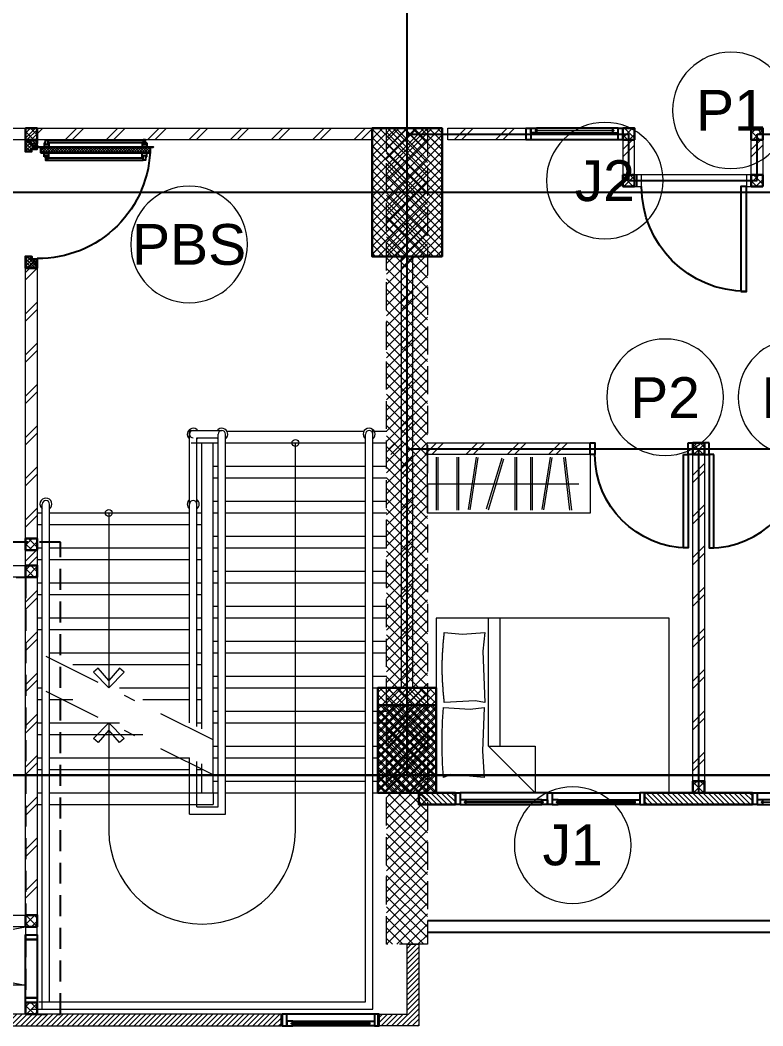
# Model space of a CAD drawing. Header units: millimetres. Extents: x -108 to 357, y -17 to 192.
# Drawn here: x 186.06 to 192.42, y -1.65 to 6.97 of the extents above; entities that cross this region are included whole.
import ezdxf
from ezdxf.enums import TextEntityAlignment as Align

# ---------------------------------------------------------------- set-up
doc = ezdxf.new("R2010")
doc.units = ezdxf.units.MM
doc.linetypes.add('ACAD_ISO02W100', pattern=[15, 12, -3])
doc.linetypes.add('DASHDOT', pattern=[1, 0.5, -0.25, 0, -0.25])
doc.layers.get('defpoints').update_dxf_attribs({"color": 1})
for name, color, linetype, lineweight in [('ars', 11, 'Continuous', 0), ('ars @ 1', 11, 'Continuous', 0), ('ARSIR', 31, 'Continuous', 5), ('KACA', 151, 'Continuous', 5), ('KOL', 1, 'Continuous', 30), ('KOLOM', 4, 'Continuous', 9), ('lan', 7, 'Continuous', 15), ('NOT', 7, 'Continuous', 20), ('Stair', 7, 'Continuous', 15), ('tem', 5, 'Continuous', 20)]:
    doc.layers.add(name, color=color, linetype=linetype, lineweight=lineweight)
doc.layers.add('as', color=1, linetype='Continuous', plot=False)
for name, color, linetype in [('HID', 1, 'Continuous'), ('Kusen', 30, 'Continuous'), ('STL', 6, 'Continuous')]:
    doc.layers.add(name, color=color, linetype=linetype)
doc.styles.add('S', font='simplex', dxfattribs={"width": 0.75})
doc.styles.get("Standard").update_dxf_attribs({"font": 'arial.ttf'})
pattern_1 = [(45, (0.09994, 0.1431), (-0.1767767, 0.1767767), []), (45, (0.16244, 0.1431), (-0.1767767, 0.1767767), [])]
pattern_2 = [(225, (1.1, 1e-06), (-0.014142, 0.014142), []), (135, (1.1, 1e-06), (0.014142, 0.014142), [])]
pattern_3 = [(315, (-2e-13, 1e-06), (0.014142, 0.014142), []), (45, (-2e-13, 1e-06), (-0.014142, 0.014142), [])]
pattern_4 = [(45, (31.117194, 57.967748), (-0.022097087, 0.022097087), [])]

# ---------------------------------------------------------------- blocks, each defined once
blk = doc.blocks.new('NAV')
blk.add_circle((0, -0.4), 0.4)
at = {"style": 'S', "width": 0.75, "flags": 4}
blk.add_attdef('AV', text='', height=0.3, dxfattribs=at).set_placement((0, -0.4), align=Align.MIDDLE)
blk = doc.blocks.new('k1')
at = {"layer": 'ars'}
h = blk.add_hatch(dxfattribs=at)
h.set_pattern_fill('_USER', color=256, scale=0.05, angle=45, double=1, pattern_type=0)
h.set_pattern_definition([(45, (0, -5), (-0.03535534, 0.03535534), []), (135, (0, -5), (-0.03535534, -0.03535534), [])])
h.paths.add_polyline_path([(-0.3, -0.55), (0.3, -0.55), (0.3, 0.55), (-0.3, 0.55)])
at = {"layer": 'KOL'}
blk.add_lwpolyline([(-0.3, -0.55), (0.3, -0.55), (0.3, 0.55), (-0.3, 0.55)], close=True, dxfattribs=at)
blk = doc.blocks.new('k3')
at = {"layer": 'ars'}
h = blk.add_hatch(dxfattribs=at)
h.set_pattern_fill('_USER', color=256, scale=0.05, angle=45, double=1, pattern_type=0)
h.set_pattern_definition([(45, (0, -5.05), (-0.03535534, 0.03535534), []), (135, (0, -5.05), (-0.03535534, -0.03535534), [])])
h.paths.add_polyline_path([(-0.25, -0.45), (0.25, -0.45), (0.25, 0.45), (-0.25, 0.45)])
at = {"layer": 'KOL'}
blk.add_lwpolyline([(-0.25, -0.45), (0.25, -0.45), (0.25, 0.45), (-0.25, 0.45)], close=True, dxfattribs=at)
blk = doc.blocks.new('T. J1')
at = {"layer": 'Kusen'}
for p, q in [((-0.7188, 0.1), (-0.0688, 0.1)), ((0.7212, 0.1), (0.0712, 0.1)), ((-0.0188, 0), (-0.7688, 0)), ((-0.0688, 0.06), (-0.7188, 0.06)), ((0.0212, 0), (0.7712, 0)), ((0.0712, 0.06), (0.7212, 0.06))]:
    blk.add_line(p, q, dxfattribs=at)
for points in [[(-0.8088, 0), (-0.7688, 0), (-0.7688, 0.1), (-0.8088, 0.1)], [(-0.0188, 0), (0.0212, 0), (0.0212, 0.1), (-0.0188, 0.1)], [(0.8112, 0), (0.7712, 0), (0.7712, 0.1), (0.8112, 0.1)]]:
    blk.add_lwpolyline(points, close=True, dxfattribs=at)
for points in [[(-0.7188, 0.0775), (-0.7188, 0.06), (-0.7688, 0.06), (-0.7688, 0.1), (-0.7188, 0.1), (-0.7188, 0.0825), (-0.7288, 0.0825), (-0.7288, 0.0775), (-0.7188, 0.0775)], [(-0.0688, 0.0775), (-0.0688, 0.06), (-0.0188, 0.06), (-0.0188, 0.1), (-0.0688, 0.1), (-0.0688, 0.0825), (-0.0588, 0.0825), (-0.0588, 0.0775), (-0.0688, 0.0775)], [(0.0712, 0.0775), (0.0712, 0.06), (0.0212, 0.06), (0.0212, 0.1), (0.0712, 0.1), (0.0712, 0.0825), (0.0612, 0.0825), (0.0612, 0.0775), (0.0712, 0.0775)], [(0.7212, 0.0775), (0.7212, 0.06), (0.7712, 0.06), (0.7712, 0.1), (0.7212, 0.1), (0.7212, 0.0825), (0.7312, 0.0825), (0.7312, 0.0775), (0.7212, 0.0775)]]:
    blk.add_lwpolyline(points, dxfattribs=at)
at = {"layer": 'Kusen', "color": 141}
for points in [[(-0.7288, 0.0775), (-0.0588, 0.0775), (-0.0588, 0.0825), (-0.7288, 0.0825)], [(0.7312, 0.0775), (0.0612, 0.0775), (0.0612, 0.0825), (0.7312, 0.0825)]]:
    blk.add_lwpolyline(points, close=True, dxfattribs=at)
blk = doc.blocks.new('T. J2')
at = {"layer": 'KACA', "color": 141}
blk.add_lwpolyline([(-0.3792, 0.0775), (0.2908, 0.0775), (0.2908, 0.0825), (-0.3792, 0.0825)], close=True, dxfattribs=at)
at = {"layer": 'Kusen'}
for p, q in [((-0.3692, 0.1), (0.2808, 0.1)), ((-0.4192, 0), (0.3308, 0)), ((0.2808, 0.06), (-0.3692, 0.06))]:
    blk.add_line(p, q, dxfattribs=at)
for points in [[(-0.4592, 0), (-0.4192, 0), (-0.4192, 0.1), (-0.4592, 0.1)], [(0.3308, 0), (0.3708, 0), (0.3708, 0.1), (0.3308, 0.1)]]:
    blk.add_lwpolyline(points, close=True, dxfattribs=at)
for points in [[(-0.3692, 0.0775), (-0.3692, 0.06), (-0.4192, 0.06), (-0.4192, 0.1), (-0.3692, 0.1), (-0.3692, 0.0825), (-0.3792, 0.0825), (-0.3792, 0.0775), (-0.3692, 0.0775)], [(0.2808, 0.0775), (0.2808, 0.06), (0.3308, 0.06), (0.3308, 0.1), (0.2808, 0.1), (0.2808, 0.0825), (0.2908, 0.0825), (0.2908, 0.0775), (0.2808, 0.0775)]]:
    blk.add_lwpolyline(points, dxfattribs=at)
blk = doc.blocks.new('P.80')
at = {"layer": 'Kusen'}
for points in [[(-69.8094, -74.8368), (-69.7694, -74.8368), (-69.7694, -74.0368), (-69.8094, -74.0368)], [(-70.6094, -74.9368), (-70.5694, -74.9368), (-70.5694, -74.8368), (-70.6094, -74.8368)], [(-69.7694, -74.9368), (-69.7294, -74.9368), (-69.7294, -74.8368), (-69.7694, -74.8368)]]:
    blk.add_lwpolyline(points, close=True, dxfattribs=at)
blk.add_arc((-69.7694, -74.8368), 0.8, 90, 180, dxfattribs=at)
blk = doc.blocks.new('K 10.10')
at = {"layer": 'ars'}
h = blk.add_hatch(dxfattribs=at)
h.set_pattern_fill('_USER', color=256, scale=0.05, angle=45, double=1, pattern_type=0)
h.set_pattern_definition([(45, (0, 0), (-0.035355339, 0.035355339), []), (135, (0, 0), (-0.035355339, -0.035355339), [])])
h.paths.add_polyline_path([(1560.5383, 1380.4069), (1560.6383, 1380.4069), (1560.6383, 1380.5069), (1560.5383, 1380.5069)])
at = {"layer": 'KOL'}
blk.add_lwpolyline([(1560.5383, 1380.4069), (1560.6383, 1380.4069), (1560.6383, 1380.5069), (1560.5383, 1380.5069)], close=True, dxfattribs=at)
blk = doc.blocks.new('P-90')
at = {"layer": 'Kusen'}
blk.add_lwpolyline([(374.6908, -21.5979), (374.7408, -21.5979), (374.7408, -22.4979), (374.6908, -22.4979)], close=True, dxfattribs=at)
at = {"layer": 'Kusen', "lineweight": 9}
for points in [[(373.8008, -22.4979), (373.8408, -22.4979), (373.8408, -22.5979), (373.8008, -22.5979)], [(374.7408, -22.4979), (374.7808, -22.4979), (374.7808, -22.5979), (374.7408, -22.5979)]]:
    blk.add_lwpolyline(points, close=True, dxfattribs=at)
at = {"layer": 'Kusen'}
blk.add_arc((374.7408, -22.4979), 0.9, 90, 180, dxfattribs=at)
blk = doc.blocks.new('BED1')
at = {"color": 0, "linetype": 'Continuous'}
for points in [[(1.9976, 0), (1.9976, 1.4976), (0, 1.4976), (0, 0), (1.9976, 0)], [(1.5484, 1.0993), (1.1489, 1.0993), (1.1489, 1.4976), (1.5484, 1.0993)], [(1.9346, 1.3656), (1.9443, 1.2458), (1.9467, 1.1259), (1.9467, 1.0061), (1.9443, 0.8862), (1.9346, 0.7663), (1.707, 0.7809), (1.586, 0.7663), (1.6017, 1.1404), (1.586, 1.3656), (1.8717, 1.3426), (1.9346, 1.3656)], [(1.4492, 1.0993), (1.4492, 0)], [(1.5484, 1.0993), (1.5484, 0)], [(1.9298, 0.1235), (1.7724, 0.138), (1.5799, 0.1235), (1.5981, 0.2833), (1.5799, 0.7228), (1.6634, 0.7094), (1.9298, 0.7228)], [(1.9298, 0.1235), (1.931, 0.1332), (1.9322, 0.1429), (1.9334, 0.1513), (1.9346, 0.161), (1.9346, 0.1707), (1.9358, 0.1804), (1.937, 0.1889), (1.9383, 0.1985), (1.9383, 0.2082), (1.9395, 0.2179), (1.9407, 0.2264), (1.9407, 0.2361), (1.9419, 0.2458), (1.9419, 0.2542), (1.9431, 0.2639), (1.9431, 0.2736), (1.9443, 0.2833), (1.9443, 0.2918), (1.9455, 0.3015), (1.9455, 0.3111), (1.9455, 0.3208), (1.9467, 0.3293), (1.9467, 0.339), (1.9467, 0.3487), (1.9467, 0.3584), (1.9479, 0.3668), (1.9479, 0.3765), (1.9479, 0.3862), (1.9479, 0.3959), (1.9479, 0.4044), (1.9479, 0.414), (1.9479, 0.4237), (1.9479, 0.4334), (1.9479, 0.4419), (1.9479, 0.4516), (1.9479, 0.4613), (1.9479, 0.4709), (1.9479, 0.4794), (1.9467, 0.4891), (1.9467, 0.4988), (1.9467, 0.5085), (1.9467, 0.5169), (1.9455, 0.5266), (1.9455, 0.5363), (1.9455, 0.546), (1.9443, 0.5545), (1.9443, 0.5642), (1.9431, 0.5738), (1.9431, 0.5835), (1.9419, 0.592), (1.9419, 0.6017), (1.9407, 0.6114), (1.9407, 0.6199), (1.9395, 0.6295), (1.9383, 0.6392), (1.9383, 0.6489), (1.937, 0.6574), (1.9358, 0.6671), (1.9346, 0.6768), (1.9346, 0.6864), (1.9334, 0.6949), (1.9322, 0.7046), (1.931, 0.7143), (1.9298, 0.7228)]]:
    blk.add_lwpolyline(points, dxfattribs=at)
blk = doc.blocks.new('LEMARI1')
for points in [[(0.6998, 0.4988), (-0.6998, 0.4988)], [(-0.6998, 0), (0.6998, 0), (0.6998, 0.4988), (-0.6998, 0.4988), (-0.6998, 0)], [(-0.5387, 0.4758), (-0.4855, 0.023)], [(-0.4685, 0.0254), (-0.5206, 0.477)], [(-0.3002, 0.4746), (-0.3705, 0.0242)], [(-0.3523, 0.0218), (-0.2821, 0.4709)], [(-0.2034, 0.477), (-0.2034, 0.0218)], [(-0.1852, 0.0218), (-0.1852, 0.477)], [(-0.0678, 0.477), (-0.0678, 0.0218)], [(-0.0496, 0.0218), (-0.0496, 0.477)], [(0.1755, 0.4722), (0.0436, 0.0363)], [(0.0605, 0.0315), (0.1937, 0.4673)], [(0.3317, 0.4746), (0.2627, 0.0242)], [(0.2797, 0.0218), (0.3499, 0.4709)], [(0.4286, 0.477), (0.4286, 0.0218)], [(0.4467, 0.0218), (0.4467, 0.477)], [(0.6053, 0.477), (0.6053, 0.0218)], [(0.6235, 0.0218), (0.6235, 0.477)], [(0.6998, 0.2494), (-0.5993, 0.2494)]]:
    blk.add_lwpolyline(points)
blk = doc.blocks.new('P.SHAFT')
for points in [[(-0.05, 0.54), (-0.05, 0.58), (0.05, 0.58), (0.05, 0.54)], [(-0.05, 0.04), (-0.05, 0.54), (0.05, 0.54), (0.05, 0.04)], [(-0.05, 0), (-0.05, 0.04), (0.05, 0.04), (0.05, 0)]]:
    blk.add_lwpolyline(points, close=True)
blk = doc.blocks.new('D-P90')
at = {"layer": 'ars'}
h = blk.add_hatch(dxfattribs=at)
h.set_pattern_fill('ANSI37', color=256, scale=0.005, angle=-90, style=0)
h.set_pattern_definition([(45, (-1350.94906, -1248.591899), (0.01122532015, -0.01122532015), []), (315, (-1350.94906, -1248.591899), (-0.01122532015, -0.01122532015), [])])
h.paths.add_polyline_path([(0.009, -0.1833, -0.414214), (0.01, -0.1843), (0.01, -1.1162, -0.414214), (0.009, -1.1172), (-0.0345, -1.1172, 0.414214), (-0.037, -1.1197), (-0.037, -1.142, -1), (-0.0385, -1.142), (-0.0385, -0.1585, -1), (-0.037, -0.1585), (-0.037, -0.1808, 0.414214), (-0.0345, -0.1833)])
at = {"layer": 'as'}
for p, q in [((-0.0395, -0.1577), (-0.0457, -0.1577)), ((-0.0425, -0.1608), (-0.0425, -0.1546))]:
    blk.add_line(p, q, dxfattribs=at)
at = {"layer": 'HID'}
for p, q in [((-0.0437, -0.1248), (-0.0915, -0.077)), ((-0.0423, -0.1234), (-0.0907, -0.075)), ((0.9423, -0.1234), (0.9907, -0.075)), ((0.9437, -0.1248), (0.9915, -0.077)), ((-0.0657, -0.147), (-0.023, -0.1043)), ((-0.0628, -0.147), (-0.023, -0.1072)), ((0.9657, -0.147), (0.923, -0.1043)), ((0.9628, -0.147), (0.923, -0.1072))]:
    blk.add_line(p, q, dxfattribs=at)
for points in [[(-0.0439, -0.1252), (-0.044, -0.1251), (-0.042, -0.1231), (-0.0419, -0.1232)], [(0.9439, -0.1252), (0.944, -0.1251), (0.942, -0.1231), (0.9419, -0.1232)]]:
    blk.add_lwpolyline(points, dxfattribs=at)
at = {"layer": 'KOL'}
blk.add_line((0.97, -0.13), (0.97, -0.15), dxfattribs=at)
at = {"layer": 'Kusen'}
for p, q in [((-0.0422, -0.1567), (-0.0378, -0.1577)), ((-0.0419, -0.1553), (-0.0376, -0.1562))]:
    blk.add_line(p, q, dxfattribs=at)
at = {"layer": 'Kusen', "ltscale": 2}
for p, q in [((-0.0986, -0.2206), (-0.0986, -1.0599)), ((-0.0786, -0.2406), (-0.0786, -1.0599)), ((-0.074, -0.2106), (-0.04, -0.2106)), ((-0.074, -0.2206), (-0.074, -0.2106)), ((-0.074, -0.2506), (-0.074, -0.2406)), ((-0.074, -0.2506), (-0.04, -0.2506)), ((-0.0615, -0.2506), (-0.0615, -0.2106)), ((-0.04, -0.2506), (-0.04, -0.2106)), ((0.0455, -0.2106), (0.0115, -0.2106)), ((0.0115, -0.2506), (0.0115, -0.2106)), ((0.0455, -0.2506), (0.0115, -0.2506)), ((0.033, -0.2506), (0.033, -0.2106)), ((0.0455, -0.2206), (0.0455, -0.2106)), ((0.0455, -0.2506), (0.0455, -0.2406)), ((0.0528, -0.2406), (0.0528, -1.0599)), ((0.0728, -0.2206), (0.0728, -1.0599)), ((-0.074, -1.0499), (-0.04, -1.0499)), ((-0.074, -1.0499), (-0.074, -1.0599)), ((-0.074, -1.0799), (-0.074, -1.0899)), ((-0.074, -1.0899), (-0.04, -1.0899)), ((-0.0615, -1.0499), (-0.0615, -1.0899)), ((-0.04, -1.0499), (-0.04, -1.0899)), ((0.0455, -1.0499), (0.0115, -1.0499)), ((0.0115, -1.0499), (0.0115, -1.0899)), ((0.0455, -1.0899), (0.0115, -1.0899)), ((0.033, -1.0499), (0.033, -1.0899)), ((0.0455, -1.0499), (0.0455, -1.0599)), ((0.0455, -1.0799), (0.0455, -1.0899))]:
    blk.add_line(p, q, dxfattribs=at)
for points in [[(-0.0986, -0.2406), (-0.0615, -0.2406), (-0.0615, -0.2206), (-0.0986, -0.2206), (-0.0986, -0.2406)], [(0.0728, -0.2406), (0.033, -0.2406), (0.033, -0.2206), (0.0728, -0.2206), (0.0728, -0.2406)], [(-0.1013, -1.0599), (-0.0615, -1.0599), (-0.0615, -1.0799), (-0.1013, -1.0799), (-0.1013, -1.0599)], [(0.0728, -1.0599), (0.033, -1.0599), (0.033, -1.0799), (0.0728, -1.0799), (0.0728, -1.0599)]]:
    blk.add_lwpolyline(points, dxfattribs=at)
at = {"layer": 'Kusen'}
blk.add_circle((-0.0425, -0.1577), 0.001, dxfattribs=at)
for radius, start, end in [(0.0025, 75.78042, 11.38506), (0.9611, 270, 0.45972)]:
    blk.add_arc((-0.0425, -0.1577), radius, start, end, dxfattribs=at)
at = {"layer": 'STL'}
for p, q in [((-0.0385, -0.1585), (-0.0385, -1.142)), ((-0.037, -0.1808), (-0.037, -0.1585)), ((-0.0345, -0.1833), (0.009, -0.1833)), ((0.01, -0.1843), (0.01, -1.1162)), ((-0.037, -1.1197), (-0.037, -1.142)), ((-0.0345, -1.1172), (0.009, -1.1172))]:
    blk.add_line(p, q, dxfattribs=at)
for points in [[(0, -0.1002), (0, -0.1032), (-0.0185, -0.1032, 0.414214), (-0.02, -0.1047), (-0.02, -0.148, -0.414214), (-0.022, -0.15), (-0.068, -0.15, -0.414214), (-0.07, -0.148), (-0.07, -0.13), (-0.067, -0.13), (-0.067, -0.1455, 0.414214), (-0.0655, -0.147), (-0.0245, -0.147, 0.414214), (-0.023, -0.1455), (-0.023, -0.1022, -0.414214), (-0.021, -0.1002)], [(0.9, -0.1002), (0.9, -0.1032), (0.9185, -0.1032, -0.414214), (0.92, -0.1047), (0.92, -0.148, 0.414214), (0.922, -0.15), (0.968, -0.15, 0.414214), (0.97, -0.148), (0.97, -0.13), (0.967, -0.13), (0.967, -0.1455, -0.414214), (0.9655, -0.147), (0.9245, -0.147, -0.414214), (0.923, -0.1455), (0.923, -0.1022, 0.414214), (0.921, -0.1002)]]:
    blk.add_lwpolyline(points, format="xyb", close=True, dxfattribs=at)
blk.add_lwpolyline([(0.009, -0.1818), (-0.0345, -0.1818, -0.414214), (-0.0355, -0.1808), (-0.0355, -0.1585, 1), (-0.04, -0.1585), (-0.04, -1.142, 1), (-0.0355, -1.142), (-0.0355, -1.1197, -0.414214), (-0.0345, -1.1187), (0.009, -1.1187, 0.414214), (0.0115, -1.1162), (0.0115, -0.1843)], format="xyb", dxfattribs=at)
for centre, radius, start, end in [((-0.0377, -0.1585), 0.00075, 0, 180), ((-0.0345, -0.1808), 0.0025, 180, 270), ((0.009, -0.1843), 0.0025, 360, 90), ((0.009, -0.1843), 0.001, 360, 90), ((-0.0345, -1.1197), 0.0025, 90, 180), ((0.009, -1.1162), 0.001, 270, 0), ((-0.0377, -1.142), 0.00075, 180, 0)]:
    blk.add_arc(centre, radius, start, end, dxfattribs=at)
blk = doc.blocks.new('PINTU DARURAT')
at = {"layer": 'ARSIR'}
h = blk.add_hatch(dxfattribs=at)
h.set_pattern_fill('_USER', color=256, scale=0.02, angle=315, style=0, double=1, pattern_type=0)
h.set_pattern_definition(pattern_3)
edge = h.paths.add_edge_path()
edge.add_line((0, 0), (0.1, 0))
edge.add_line((0.1, 0), (0.1, 0.0502))
edge.add_line((0.1, 0.0502), (0.077, 0.0502))
edge.add_line((0.077, 0.0502), (0.077, 0.0955))
edge.add_arc((0.0755, 0.0955), 0.0015, 360, 450)
edge.add_line((0.0755, 0.097), (0.0345, 0.097))
edge.add_arc((0.0345, 0.0955), 0.0015, 90, 180)
edge.add_line((0.033, 0.0955), (0.033, 0.08))
edge.add_line((0.033, 0.08), (0.03, 0.08))
edge.add_line((0.03, 0.08), (0.03, 0.1))
edge.add_line((0.03, 0.1), (0, 0.1))
edge.add_line((0, 0.1), (0, 0))
h = blk.add_hatch(dxfattribs=at)
h.set_pattern_fill('_USER', color=256, scale=0.02, angle=315, style=0, double=1, pattern_type=0)
h.set_pattern_definition(pattern_3)
edge = h.paths.add_edge_path()
edge.add_line((0, 0), (0.1, 0))
edge.add_line((0.1, 0), (0.1, 0.0502))
edge.add_line((0.1, 0.0502), (0.077, 0.0502))
edge.add_line((0.077, 0.0502), (0.077, 0.0955))
edge.add_arc((0.0755, 0.0955), 0.0015, 360, 450)
edge.add_line((0.0755, 0.097), (0.0345, 0.097))
edge.add_arc((0.0345, 0.0955), 0.0015, 90, 180)
edge.add_line((0.033, 0.0955), (0.033, 0.08))
edge.add_line((0.033, 0.08), (0.03, 0.08))
edge.add_line((0.03, 0.08), (0.03, 0.1))
edge.add_line((0.03, 0.1), (0, 0.1))
edge.add_line((0, 0.1), (0, 0))
h = blk.add_hatch(dxfattribs=at)
h.set_pattern_fill('_USER', color=256, scale=0.02, angle=315, style=0, double=1, pattern_type=0)
h.set_pattern_definition(pattern_2)
edge = h.paths.add_edge_path()
edge.add_line((1.1, 0), (1, 0))
edge.add_line((1, 0), (1, 0.0502))
edge.add_line((1, 0.0502), (1.023, 0.0502))
edge.add_line((1.023, 0.0502), (1.023, 0.0955))
edge.add_arc((1.0245, 0.0955), 0.0015, -630, -540, ccw=False)
edge.add_line((1.0245, 0.097), (1.0655, 0.097))
edge.add_arc((1.0655, 0.0955), 0.0015, -360, -270, ccw=False)
edge.add_line((1.067, 0.0955), (1.067, 0.08))
edge.add_line((1.067, 0.08), (1.07, 0.08))
edge.add_line((1.07, 0.08), (1.07, 0.1))
edge.add_line((1.07, 0.1), (1.1, 0.1))
edge.add_line((1.1, 0.1), (1.1, 0))
h = blk.add_hatch(dxfattribs=at)
h.set_pattern_fill('_USER', color=256, scale=0.02, angle=315, style=0, double=1, pattern_type=0)
h.set_pattern_definition(pattern_2)
edge = h.paths.add_edge_path()
edge.add_line((1.1, 0), (1, 0))
edge.add_line((1, 0), (1, 0.0502))
edge.add_line((1, 0.0502), (1.023, 0.0502))
edge.add_line((1.023, 0.0502), (1.023, 0.0955))
edge.add_arc((1.0245, 0.0955), 0.0015, -630, -540, ccw=False)
edge.add_line((1.0245, 0.097), (1.0655, 0.097))
edge.add_arc((1.0655, 0.0955), 0.0015, -360, -270, ccw=False)
edge.add_line((1.067, 0.0955), (1.067, 0.08))
edge.add_line((1.067, 0.08), (1.07, 0.08))
edge.add_line((1.07, 0.08), (1.07, 0.1))
edge.add_line((1.07, 0.1), (1.1, 0.1))
edge.add_line((1.1, 0.1), (1.1, 0))
at = {"layer": 'KOL'}
blk.add_line((1.1, 0.1), (1.1, 0), dxfattribs=at)
blk.add_line((1.1, 0.1), (1.1, 0), dxfattribs=at)
blk.add_line((1.1, 0.1), (1.1, 0), dxfattribs=at)
blk.add_line((1.1, 0.1), (1.1, 0), dxfattribs=at)
for points in [[(0, 0), (0.1, 0), (0.1, 0.0502), (0.077, 0.0502), (0.077, 0.0955, 0.414214), (0.0755, 0.097), (0.0345, 0.097, 0.414214), (0.033, 0.0955), (0.033, 0.08), (0.03, 0.08), (0.03, 0.1), (0, 0.1)], [(0, 0), (0.1, 0), (0.1, 0.0502), (0.077, 0.0502), (0.077, 0.0955, 0.414214), (0.0755, 0.097), (0.0345, 0.097, 0.414214), (0.033, 0.0955), (0.033, 0.08), (0.03, 0.08), (0.03, 0.1), (0, 0.1)], [(1.1, 0), (1, 0), (1, 0.0502), (1.023, 0.0502), (1.023, 0.0955, -0.414214), (1.0245, 0.097), (1.0655, 0.097, -0.414214), (1.067, 0.0955), (1.067, 0.08), (1.07, 0.08), (1.07, 0.1), (1.1, 0.1)], [(1.1, 0), (1, 0), (1, 0.0502), (1.023, 0.0502), (1.023, 0.0955, -0.414214), (1.0245, 0.097), (1.0655, 0.097, -0.414214), (1.067, 0.0955), (1.067, 0.08), (1.07, 0.08), (1.07, 0.1), (1.1, 0.1)]]:
    blk.add_lwpolyline(points, format="xyb", close=True, dxfattribs=at)
at = {"layer": 'Kusen', "xscale": -1, "rotation": 180}
blk.add_blockref('D-P90', (0.1, -0.05), dxfattribs=at)
blk = doc.blocks.new("k3'")
at = {"layer": 'ars'}
h = blk.add_hatch(dxfattribs=at)
h.set_pattern_fill('_USER', color=256, scale=0.05, angle=45, double=1, pattern_type=0)
h.set_pattern_definition([(45, (0, -4.975), (-0.03535534, 0.03535534), []), (135, (0, -4.975), (-0.03535534, -0.03535534), [])])
h.paths.add_polyline_path([(-0.25, -0.375), (0.25, -0.375), (0.25, 0.375), (-0.25, 0.375)])
at = {"layer": 'KOL'}
blk.add_lwpolyline([(-0.25, -0.375), (0.25, -0.375), (0.25, 0.375), (-0.25, 0.375)], close=True, dxfattribs=at)
blk = doc.blocks.new('A-2')
at = {"layer": 'ars'}
h = blk.add_hatch(dxfattribs=at)
h.set_pattern_fill('ANSI37', color=256, scale=0.02, angle=180, style=0)
h.set_pattern_definition([(225, (-237.02471, 196.86166), (0.044901281, -0.044901281), []), (315, (-237.02471, 196.86166), (0.044901281, 0.044901281), [])])
h.paths.add_polyline_path([(31.1922, 6.6677), (31.5422, 6.6677), (31.5422, -0.3323), (31.1919, -0.3323)])
h = blk.add_hatch(dxfattribs=at)
h.set_pattern_fill('TEMBOK', color=256, scale=0.25)
h.set_pattern_definition([(45, (-0.45006, -2.5569), (-0.1767767, 0.1767767), []), (45, (-0.38756, -2.5569), (-0.1767767, 0.1767767), [])])
h.paths.add_polyline_path([(31.7172, 6.6677), (32.3872, 6.6677), (32.3872, 6.5677), (31.7172, 6.5677)])
h = blk.add_hatch(dxfattribs=at)
h.set_pattern_fill('TEMBOK', color=256, scale=0.25)
h.set_pattern_definition([(45, (-0.50006, -6.2569), (-0.1767767, 0.1767767), []), (45, (-0.43756, -6.2569), (-0.1767767, 0.1767767), [])])
h.paths.add_polyline_path([(33.3172, 6.5677), (33.2172, 6.5677), (33.2172, 6.2677), (33.3172, 6.2677)])
h = blk.add_hatch(dxfattribs=at)
h.set_pattern_fill('TEMBOK', color=256, scale=0.25)
h.set_pattern_definition([(45, (0.59994, -6.2569), (-0.1767767, 0.1767767), []), (45, (0.66244, -6.2569), (-0.1767767, 0.1767767), [])])
h.paths.add_polyline_path([(34.4172, 6.5677), (34.3172, 6.5677), (34.3172, 6.2677), (34.4172, 6.2677)])
h = blk.add_hatch(dxfattribs=at)
h.set_pattern_fill('TEMBOK', color=256, scale=0.25)
h.set_pattern_definition(pattern_1)
h.paths.add_polyline_path([(31.2172, 3.9677), (32.9372, 3.9677), (32.9372, 3.8677), (31.2172, 3.8677)])
h = blk.add_hatch(dxfattribs=at)
h.set_pattern_fill('TEMBOK', color=256, scale=0.25)
h.set_pattern_definition(pattern_1)
h.paths.add_polyline_path([(33.9172, 3.8677), (33.8172, 3.8677), (33.8172, 1.0677), (33.9172, 1.0677)])
h = blk.add_hatch(dxfattribs=at)
h.set_pattern_fill('ANSI31', color=256, scale=0.25, angle=180, style=0)
h.set_pattern_definition([(135, (-526.046582, -325.731845), (0.0220970869, 0.0220970869), [])])
h.paths.add_polyline_path([(31.4671, 0.9677), (31.7822, 0.9677), (31.7822, 0.8677), (31.4671, 0.8677)])
h = blk.add_hatch(dxfattribs=at)
h.set_pattern_fill('ANSI31', color=256, scale=0.25, angle=180, style=0)
h.set_pattern_definition([(135, (-524.11158, -325.731844), (0.0220970869, 0.0220970869), [])])
h.paths.add_polyline_path([(33.4022, 0.9677), (34.3272, 0.9677), (34.3272, 0.8677), (33.4022, 0.8677)])
h = blk.add_hatch(dxfattribs=at)
h.set_pattern_fill('ANSI31', color=256, scale=0.25, angle=180, style=0)
h.set_pattern_definition([(45, (25.067197, 57.967748), (-0.022097087, 0.022097087), [])])
h.paths.add_polyline_path([(25.1672, -0.3323), (25.0672, -0.3323), (25.0672, -1.0323), (30.2872, -1.0323), (30.2872, -0.9323), (25.1672, -0.9323)])
h = blk.add_hatch(dxfattribs=at)
h.set_pattern_fill('ANSI31', color=256, scale=0.25, angle=180, style=0)
h.set_pattern_definition(pattern_4)
h.paths.add_polyline_path([(31.4672, -0.3323), (31.3672, -0.3323), (31.3672, -0.9323), (31.1172, -0.9323), (31.1172, -1.0323), (31.4672, -1.0323)])
h = blk.add_hatch(dxfattribs=at)
h.set_pattern_fill('ANSI31', color=256, scale=0.25, angle=180, style=0)
h.set_pattern_definition(pattern_4)
edge = h.paths.add_edge_path()
edge.add_line((31.4672, -0.3323), (31.4672, -1.0323))
edge.add_line((31.4672, -1.0323), (31.1172, -1.0323))
edge.add_line((31.1172, -1.0323), (31.1172, -0.9323))
edge.add_line((31.1172, -0.9323), (31.3672, -0.9323))
edge.add_line((31.3672, -0.9323), (31.3672, -0.3323))
edge.add_line((31.3672, -0.3323), (31.4672, -0.3323))
at = {"layer": 'ars @ 1'}
h = blk.add_hatch(dxfattribs=at)
h.set_pattern_fill('TEMBOK', color=256, scale=0.25, angle=180)
h.set_pattern_definition([(225, (-1551.54375, 459.22094), (0.176776695, -0.176776695), []), (225, (-1551.60625, 459.22094), (0.176776695, -0.176776695), [])])
h.paths.add_polyline_path([(31.0672, 6.6677), (31.0672, 6.5677), (28.105, 6.5677), (28.105, 6.6677)])
h = blk.add_hatch(dxfattribs=at)
h.set_pattern_fill('TEMBOK', color=256, scale=0.25)
h.set_pattern_definition([(225, (-1551.75197, 450.84794), (0.176776695, -0.176776695), []), (225, (-1551.81447, 450.84794), (0.176776695, -0.176776695), [])])
h.paths.add_polyline_path([(31.4172, 5.5677), (31.3172, 5.5677), (31.3172, 1.8677), (31.4172, 1.8677)])
h = blk.add_hatch(dxfattribs=at)
h.set_pattern_fill('TEMBOK', color=256, scale=0.25, angle=180)
h.set_pattern_definition([(225, (-1551.45158, 459.22094), (0.176776695, -0.176776695), []), (225, (-1551.51408, 459.22094), (0.176776695, -0.176776695), [])])
h.paths.add_polyline_path([(28.0972, 5.4677), (28.1972, 5.4677), (28.1972, -0.0823), (28.0972, -0.0823)])
for p, q in [((35.9172, -0.1323), (31.5421, -0.1323)), ((35.9172, -0.2323), (31.5421, -0.2323))]:
    blk.add_line(p, q)
at = {"layer": 'ars'}
for p, q in [((29.5034, 1.5677), (29.5034, 4.074)), ((29.5034, 4.074), (29.7796, 4.074)), ((29.8244, 4.0677), (30.9974, 4.0677)), ((31.0734, -0.8885), (31.0734, 4.0834)), ((31.0869, 4.0677), (31.1953, 4.0677)), ((31.0869, 4.0677), (31.1953, 4.0677)), ((29.5659, 1.5365), (29.5659, 4.0115)), ((29.5659, 4.0115), (29.7484, 4.0115)), ((29.7484, 0.8465), (29.7484, 4.0427)), ((29.8109, 0.784), (29.8109, 4.0427)), ((31.0109, -0.826), (31.0109, 4.0428)), ((31.0109, -0.826), (31.0109, 4.0427)), ((31.0734, -0.8885), (31.0734, 4.0427)), ((29.7046, 3.7677), (29.7484, 3.7677)), ((29.8109, 3.7677), (31.0109, 3.7677)), ((31.0734, 3.7677), (31.1953, 3.7677)), ((31.0734, 3.7677), (31.1953, 3.7677)), ((29.7046, 3.4677), (29.7484, 3.4677)), ((29.8109, 3.4677), (31.0109, 3.4677)), ((31.0734, 3.4677), (31.1953, 3.4677)), ((31.0734, 3.4677), (31.1953, 3.4677)), ((28.2409, 2.199), (28.2409, 3.4427)), ((28.3034, 2.1677), (28.3034, 3.4427)), ((28.1972, 3.2677), (28.2409, 3.2677)), ((28.3034, 3.2677), (29.5034, 3.2677)), ((29.5659, 3.2677), (29.6097, 3.2677)), ((29.7046, 3.1677), (29.7484, 3.1677)), ((29.8109, 3.1677), (31.0109, 3.1677)), ((31.0734, 3.1677), (31.1953, 3.1677)), ((31.0734, 3.1677), (31.1953, 3.1677)), ((28.1972, 2.9677), (28.2409, 2.9677)), ((28.3034, 2.9677), (29.5034, 2.9677)), ((29.5659, 2.9677), (29.6097, 2.9677)), ((29.7046, 2.8677), (29.7484, 2.8677)), ((29.8109, 2.8677), (31.0109, 2.8677)), ((31.0734, 2.8677), (31.1953, 2.8677)), ((31.0734, 2.8677), (31.1953, 2.8677)), ((28.1972, 2.6677), (28.2409, 2.6677)), ((28.3034, 2.6677), (29.5034, 2.6677)), ((29.5659, 2.6677), (29.6097, 2.6677)), ((29.7046, 2.5677), (29.7484, 2.5677)), ((29.8109, 2.5677), (31.0109, 2.5677)), ((31.0734, 2.5677), (31.1953, 2.5677)), ((31.0734, 2.5677), (31.1953, 2.5677)), ((28.1972, 2.3677), (28.2409, 2.3677)), ((28.2409, -0.8885), (28.2409, 2.349)), ((28.3034, 2.3677), (29.5034, 2.3677)), ((29.5659, 2.3677), (29.6097, 2.3677)), ((28.3034, -0.826), (28.3034, 2.3177)), ((29.7046, 2.2677), (29.7484, 2.2677)), ((29.8109, 2.2677), (31.0109, 2.2677)), ((31.0734, 2.2677), (31.1953, 2.2677)), ((31.0734, 2.2677), (31.1953, 2.2677)), ((28.5034, 2.0677), (29.5034, 2.0677)), ((29.5659, 2.0677), (29.6097, 2.0677)), ((29.7046, 1.9677), (29.7484, 1.9677)), ((29.8109, 1.9677), (31.0109, 1.9677)), ((31.0734, 1.9677), (31.1953, 1.9677)), ((31.0734, 1.9677), (31.1953, 1.9677)), ((28.1972, 1.7677), (28.2409, 1.7677)), ((28.3034, 1.7677), (28.5034, 1.7677)), ((29.1034, 1.7677), (29.5034, 1.7677)), ((29.5659, 1.7677), (29.6097, 1.7677)), ((29.7046, 1.6677), (29.7484, 1.6677)), ((29.8109, 1.6677), (31.0109, 1.6677)), ((31.0734, 1.6677), (31.1953, 1.6677)), ((31.0734, 1.6677), (31.1953, 1.6677)), ((28.1972, 1.4677), (28.2409, 1.4677)), ((28.3034, 1.4677), (29.1034, 1.4677)), ((29.7046, 1.3677), (29.7484, 1.3677)), ((29.8109, 1.3677), (31.0109, 1.3677)), ((31.0734, 1.3677), (31.1172, 1.3677)), ((31.0734, 1.3677), (31.1172, 1.3677)), ((29.5034, 0.784), (29.5034, 1.2677)), ((29.5659, 0.8465), (29.5659, 1.2365)), ((28.1972, 1.1677), (28.2409, 1.1677)), ((28.3034, 1.1677), (29.5034, 1.1677)), ((29.5659, 1.1677), (29.6097, 1.1677)), ((29.7046, 1.0677), (29.7484, 1.0677)), ((29.8109, 1.0677), (31.0109, 1.0677)), ((31.0734, 1.0677), (31.1172, 1.0677)), ((31.0734, 1.0677), (31.1172, 1.0677)), ((29.7046, 0.9677), (29.7046, 0.8677)), ((28.1972, 0.8677), (28.2409, 0.8677)), ((28.3034, 0.8677), (29.5034, 0.8677)), ((29.4737, 0.8677), (29.7046, 0.8677)), ((29.5034, 0.784), (29.8109, 0.784)), ((29.5659, 0.8465), (29.7484, 0.8465)), ((28.2112, -0.826), (31.0109, -0.826)), ((28.2112, -0.826), (31.0109, -0.826)), ((28.2112, -0.826), (31.0109, -0.826)), ((28.1487, -0.8885), (31.0734, -0.8885)), ((28.1487, -0.8885), (31.0734, -0.8885)), ((28.1487, -0.8885), (31.0734, -0.8885))]:
    blk.add_line(p, q, dxfattribs=at)
for centre, radius, start, end in [((29.5347, 4.0427), 0.0512, 37.57187, 232.42813), ((29.5347, 4.0427), 0.0312, 90, 270), ((29.7796, 4.0427), 0.0512, 307.57187, 142.42813), ((29.7796, 4.0427), 0.0312, 0, 180), ((31.0421, 4.0427), 0.0512, 307.57187, 232.42813), ((31.0421, 4.0427), 0.0512, 307.57187, 232.42813), ((31.0421, 4.0427), 0.0312, 0, 180), ((31.0421, 4.0427), 0.0312, 0, 180), ((29.5347, 4.0427), 0.0512, 307.57187, 322.42813), ((29.7796, 4.0427), 0.0512, 217.57187, 232.42813), ((28.2722, 3.4427), 0.0512, 307.57187, 232.42813), ((28.2722, 3.4427), 0.0312, 0, 180), ((29.5347, 3.4427), 0.0512, 127.57187, 232.42813), ((29.5347, 3.4427), 0.0312, 0, 180), ((29.5347, 3.4427), 0.0512, 307.57187, 52.42813)]:
    blk.add_arc(centre, radius, start, end, dxfattribs=at)
at = {"layer": 'as'}
for p, q in [((31.3672, 1.1177), (31.3672, 14.2177)), ((31.3672, 6.6177), (33.2672, 6.6177)), ((33.2672, 6.2177), (33.2672, 6.6177)), ((34.3672, 6.2177), (34.3672, 6.6177)), ((34.3672, 6.6177), (37.5672, 6.6177)), ((33.2672, 6.2177), (34.3672, 6.2177)), ((-36.8328, 6.1177), (37.5672, 6.1177)), ((31.3672, 3.9177), (37.5672, 3.9177)), ((33.8672, 0.9677), (33.8672, 3.9177)), ((-36.8328, 1.1177), (37.5672, 1.1177)), ((37.5672, 1.1177), (-36.8328, 1.1177))]:
    blk.add_line(p, q, dxfattribs=at)
at = {"layer": 'defpoints', "color": 3, "linetype": 'ACAD_ISO02W100', "ltscale": 0.015}
blk.add_lwpolyline([(25.2172, 3.1177), (25.2172, 2.8177), (28.0972, 2.8177), (28.0972, -0.9323), (28.0972, -0.9323), (28.3972, -0.9323), (28.3972, 3.1177), (25.2172, 3.1178)], dxfattribs=at)
at = {"layer": 'KOL'}
for points in [[(31.4671, 0.9677), (31.7822, 0.9677), (31.7822, 0.8677), (31.4671, 0.8677)], [(33.4022, 0.9677), (34.3272, 0.9677), (34.3272, 0.8677), (33.4022, 0.8677)]]:
    blk.add_lwpolyline(points, close=True, dxfattribs=at)
at = {"layer": 'KOLOM', "linetype": 'ACAD_ISO02W100', "ltscale": 0.02}
blk.add_lwpolyline([(31.1922, 6.6677), (31.5422, 6.6677), (31.5421, -0.3323), (31.1921, -0.3323)], close=True, dxfattribs=at)
at = {"layer": 'lan'}
for p, q in [((34.2772, 6.2677), (33.3772, 6.2677)), ((29.5175, 3.9677), (29.7484, 3.9677)), ((29.6097, 1.5146), (29.6097, 3.9677)), ((29.7046, 0.9677), (29.7046, 3.9677)), ((29.8109, 3.9677), (31.0109, 3.9677)), ((30.4109, 0.6411), (30.4109, 3.9677)), ((31.0734, 3.9677), (31.1953, 3.9677)), ((31.0734, 3.9677), (31.1953, 3.9677)), ((29.7046, 3.6677), (29.7484, 3.6677)), ((29.8109, 3.6677), (31.0109, 3.6677)), ((31.0734, 3.6677), (31.1953, 3.6677)), ((31.0734, 3.6677), (31.1953, 3.6677)), ((28.1972, 3.3677), (28.2409, 3.3677)), ((28.3034, 3.3677), (29.5034, 3.3677)), ((28.8112, 3.3677), (28.8112, 1.8677)), ((29.5659, 3.3677), (29.6097, 3.3677)), ((29.7046, 3.3677), (29.7484, 3.3677)), ((29.8109, 3.3677), (31.0109, 3.3677)), ((31.0734, 3.3677), (31.1953, 3.3677)), ((31.0734, 3.3677), (31.1953, 3.3677)), ((28.1972, 3.0677), (28.2409, 3.0677)), ((28.3034, 3.0677), (29.5034, 3.0677)), ((29.5659, 3.0677), (29.6097, 3.0677)), ((29.7046, 3.0677), (29.7484, 3.0677)), ((29.8109, 3.0677), (31.0109, 3.0677)), ((31.0734, 3.0677), (31.1953, 3.0677)), ((31.0734, 3.0677), (31.1953, 3.0677)), ((28.1972, 2.7677), (28.2409, 2.7677)), ((28.3034, 2.7677), (29.5034, 2.7677)), ((29.5659, 2.7677), (29.6097, 2.7677)), ((29.7046, 2.7677), (29.7484, 2.7677)), ((29.8109, 2.7677), (31.0109, 2.7677)), ((31.0734, 2.7677), (31.1953, 2.7677)), ((31.0734, 2.7677), (31.1953, 2.7677)), ((28.1972, 2.4677), (28.2409, 2.4677)), ((28.3034, 2.4677), (29.5034, 2.4677)), ((29.5659, 2.4677), (29.6097, 2.4677)), ((29.7046, 2.4677), (29.7484, 2.4677)), ((29.8109, 2.4677), (31.0109, 2.4677)), ((31.0734, 2.4677), (31.1953, 2.4677)), ((31.0734, 2.4677), (31.1953, 2.4677)), ((28.3034, 2.1677), (29.5034, 2.1677)), ((29.5659, 2.1677), (29.6097, 2.1677)), ((29.7046, 2.1677), (29.7484, 2.1677)), ((29.8109, 2.1677), (31.0109, 2.1677)), ((31.0734, 2.1677), (31.1953, 2.1677)), ((31.0734, 2.1677), (31.1953, 2.1677)), ((28.1972, 1.8677), (28.2409, 1.8677)), ((28.9034, 1.8677), (29.5034, 1.8677)), ((29.5659, 1.8677), (29.6097, 1.8677)), ((29.7046, 1.8677), (29.7484, 1.8677)), ((29.8109, 1.8677), (31.0109, 1.8677)), ((31.0734, 1.8677), (31.1953, 1.8677)), ((31.0734, 1.8677), (31.1953, 1.8677)), ((28.1972, 1.5677), (28.2409, 1.5677)), ((28.3034, 1.5677), (28.9034, 1.5677)), ((28.8112, 1.5677), (28.8112, 0.6411)), ((29.5659, 1.5677), (29.6097, 1.5677)), ((29.7046, 1.5677), (29.7484, 1.5677)), ((29.8109, 1.5677), (31.0109, 1.5677)), ((31.0734, 1.5677), (31.1953, 1.5677)), ((31.0734, 1.5677), (31.1953, 1.5677)), ((28.1972, 1.2677), (28.2409, 1.2677)), ((28.3034, 1.2677), (29.5034, 1.2677)), ((29.6097, 0.9677), (29.6097, 1.2146)), ((29.7046, 1.2677), (29.7484, 1.2677)), ((29.8109, 1.2677), (31.0109, 1.2677)), ((31.0734, 1.2677), (31.1172, 1.2677)), ((31.0734, 1.2677), (31.1172, 1.2677)), ((28.1972, 0.9677), (28.2409, 0.9677)), ((28.3034, 0.9677), (29.5034, 0.9677)), ((29.4737, 0.9677), (29.7484, 0.9677)), ((29.8109, 0.9677), (31.0109, 0.9677)), ((31.0734, 0.9677), (31.1172, 0.9677)), ((31.0734, 0.9677), (31.1172, 0.9677))]:
    blk.add_line(p, q, dxfattribs=at)
at = {"layer": 'lan', "linetype": 'DASHDOT'}
for p, q in [((29.7046, 1.421), (28.105, 2.2209)), ((29.7046, 1.121), (28.105, 1.9209))]:
    blk.add_line(p, q, dxfattribs=at)
at = {"layer": 'lan', "linetype": 'Continuous'}
blk.add_line((28.0972, -0.6823), (25.4172, -0.6823), dxfattribs=at)
at = {"layer": 'lan', "ltscale": 2}
for points in [[(28.7198, 2.0356), (28.6805, 2.0015), (28.8112, 1.8677), (28.942, 2.0015), (28.9027, 2.0356), (28.8112, 1.9301), (28.7198, 2.0356)], [(28.7198, 1.3999), (28.6805, 1.434), (28.8112, 1.5677), (28.942, 1.434), (28.9027, 1.3999), (28.8112, 1.5054), (28.7198, 1.3999)]]:
    blk.add_lwpolyline(points, close=True, dxfattribs=at)
at = {"layer": 'lan', "linetype": 'Continuous'}
for points in [[(25.4172, -0.6823), (28.0972, -0.1823)], [(25.4172, -0.1823), (28.0972, -0.6823)]]:
    blk.add_lwpolyline(points, dxfattribs=at)
at = {"layer": 'lan'}
blk.add_arc((29.6111, 0.6411), 0.7998, 180, 0, dxfattribs=at)
at = {"layer": 'Stair'}
for centre in [(30.4109, 3.9677), (28.8112, 3.3677)]:
    blk.add_circle(centre, 0.0296, dxfattribs=at)
at = {"layer": 'tem'}
for points in [[(28.0972, 6.6677), (28.0972, 6.5677), (25.4672, 6.5677), (25.4672, 6.6677)], [(31.0672, 6.6677), (31.0672, 6.5677), (28.1972, 6.5677), (28.1972, 6.6677)], [(32.3872, 6.5677), (31.7172, 6.5677), (31.7172, 6.6677), (32.3872, 6.6677)], [(33.3172, 6.5677), (33.2172, 6.5677), (33.2172, 6.2677), (33.3172, 6.2677)], [(34.3172, 6.5677), (34.4172, 6.5677), (34.4172, 6.2677), (34.3172, 6.2677)], [(33.3372, 6.2677), (33.3172, 6.2677), (33.3172, 6.1677), (33.3372, 6.1677)], [(31.4172, 5.5677), (31.3172, 5.5677), (31.3172, 1.8677), (31.4172, 1.8677)], [(28.0972, 5.4677), (28.1972, 5.4677), (28.1972, -0.0823), (28.0972, -0.0823)], [(32.9372, 3.8677), (31.5407, 3.8677), (31.5407, 3.9677), (32.9372, 3.9677)], [(33.8172, 3.8677), (33.9172, 3.8677), (33.9172, 1.0677), (33.8172, 1.0677)], [(28.0972, 2.9177), (28.0972, 2.8177), (27.7608, 2.8177), (27.7608, 2.9177)], [(25.2172, -0.1823), (25.2172, -0.0823), (28.0972, -0.0823), (28.0972, -0.1823)], [(28.0972, -0.2523), (28.1972, -0.2523), (28.1972, -0.1823), (28.0972, -0.1823)], [(30.2872, -1.0323), (30.2872, -0.9323), (25.1672, -0.9323), (25.1672, -0.3323), (25.0672, -0.3323), (25.0672, -1.0323)]]:
    blk.add_lwpolyline(points, close=True, dxfattribs=at)
at = {"layer": 'tem', "ltscale": 2}
for points in [[(31.4172, 5.5677), (31.3172, 5.5677), (31.3172, 1.8677), (31.4172, 1.8677)], [(28.0972, -0.2523), (28.1972, -0.2523), (28.1972, -0.1823), (28.0972, -0.1823)]]:
    blk.add_lwpolyline(points, close=True, dxfattribs=at)
at = {"layer": 'tem'}
blk.add_lwpolyline([(31.4672, -0.3323), (31.4672, -1.0323), (31.1172, -1.0323), (31.1172, -0.9323), (31.3672, -0.9323), (31.3672, -0.3323), (31.4672, -0.3323)], dxfattribs=at)
blk.add_lwpolyline([(31.4672, -0.3323), (31.4672, -1.0323), (31.1172, -1.0323), (31.1172, -0.9323), (31.3672, -0.9323), (31.3672, -0.3323), (31.4672, -0.3323)], dxfattribs=at)
at = {"color": 2, "rotation": 270}
blk.add_blockref('PINTU DARURAT', (28.0971, 6.5677), dxfattribs=at)
at = {"layer": 'ars', "rotation": 180}
for name, p in [('LEMARI1', (32.2404, 3.8677)), ('BED1', (33.6147, 2.4653))]:
    blk.add_blockref(name, p, dxfattribs=at)
at = {"layer": 'KOL'}
blk.add_blockref('k1', (31.3672, 6.1177), dxfattribs=at)
at = {"layer": 'KOL', "xscale": -1}
for name, p in [('k1', (31.3672, 6.1177)), ("k3'", (31.3672, 1.3427)), ("k3'", (31.3672, 1.3427))]:
    blk.add_blockref(name, p, dxfattribs=at)
at = {"layer": 'KOL', "rotation": 180}
blk.add_blockref('k3', (31.3672, 1.4177), dxfattribs=at)
at = {"layer": 'KOLOM', "extrusion": (0, 0, -1), "xscale": -1, "zscale": -1}
for p in [(1532.4411, -1373.8391), (1532.4412, -1377.3591), (1532.4411, -1377.5891), (1532.4412, -1380.5892), (1532.4411, -1380.5891), (1532.4412, -1381.3392), (1532.4411, -1381.3391)]:
    blk.add_blockref('K 10.10', p, dxfattribs=at)
at = {"layer": 'KOLOM', "extrusion": (0, 0, -1), "zscale": -1}
for p in [(-1593.8555, -1373.8392), (-1594.9555, -1373.8392), (-1593.8555, -1374.2392), (-1594.9555, -1374.2392), (-1594.4555, -1376.5392), (-1594.4555, -1379.4392)]:
    blk.add_blockref('K 10.10', p, dxfattribs=at)
at = {"layer": 'Kusen', "xscale": -1}
blk.add_blockref('T. J2', (32.7579, 6.5677), dxfattribs=at)
at = {"layer": 'Kusen', "xscale": -1, "rotation": 180}
for name, p in [('P-90', (-340.4636, -16.3301)), ('P.80', (103.5465, -70.9691)), ('T. J1', (32.591, 0.9677)), ('T. J2', (34.7864, 0.9677))]:
    blk.add_blockref(name, p, dxfattribs=at)
at = {"layer": 'Kusen', "rotation": 180}
for name, p in [('P.80', (-35.8122, -70.9691)), ('T. J2', (30.668, -0.9323)), ('T. J2', (30.668, -0.9323))]:
    blk.add_blockref(name, p, dxfattribs=at)
at = {"layer": 'Kusen', "color": 2}
for rotation in [359.9999772094498, 359.99997720945]:
    blk.add_blockref('P.SHAFT', (28.1472, -0.8323), dxfattribs=dict(at, rotation=rotation))

msp = doc.modelspace()

# ---------------------------------------------------------------- block references
msp.add_blockref('A-2', (158.00671, -0.62199))
at = {"layer": 'NOT'}
ref = msp.add_blockref('NAV', (192.15032, 6.69891), dxfattribs=dict(at, xscale=-1.25, yscale=1.25, zscale=1.25))
ref.add_attrib('AV', 'P1', dxfattribs={"layer": '0', "height": 0.35, "flags": 4}).set_placement((192.15032, 6.19891), align=Align.MIDDLE)
ref = msp.add_blockref('NAV', (191.06869, 6.09575), dxfattribs=dict(at, xscale=-1.25, yscale=1.25, zscale=1.25))
ref.add_attrib('AV', 'J2', dxfattribs={"layer": '0', "height": 0.35, "flags": 4}).set_placement((191.06869, 5.59575), align=Align.MIDDLE)
ref = msp.add_blockref('NAV', (187.50634, 5.54899), dxfattribs=dict(at, xscale=-1.25, yscale=1.25, zscale=1.25))
ref.add_attrib('AV', 'PBS', dxfattribs={"layer": '0', "height": 0.35, "flags": 4}).set_placement((187.50634, 5.04899), align=Align.MIDDLE)
ref = msp.add_blockref('NAV', (191.58562, 4.23748), dxfattribs=dict(at, xscale=-1.25, yscale=1.25, zscale=1.25))
ref.add_attrib('AV', 'P2', dxfattribs={"layer": '0', "height": 0.35, "flags": 4}).set_placement((191.58562, 3.73748), align=Align.MIDDLE)
ref = msp.add_blockref('NAV', (192.71308, 4.23748), dxfattribs=dict(at, xscale=-1.25, yscale=1.25, zscale=1.25))
ref.add_attrib('AV', 'P2', dxfattribs={"layer": '0', "height": 0.35, "flags": 4}).set_placement((192.71308, 3.73748), align=Align.MIDDLE)
ref = msp.add_blockref('NAV', (190.79369, 0.39575), dxfattribs=dict(at, xscale=-1.25, yscale=1.25, zscale=1.25))
ref.add_attrib('AV', 'J1', dxfattribs={"layer": '0', "height": 0.35, "flags": 4}).set_placement((190.79369, -0.10425), align=Align.MIDDLE)

doc.saveas('drawing.dxf')
